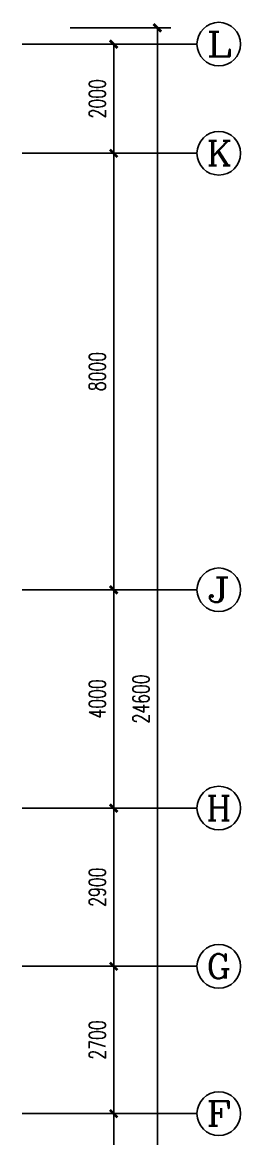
# Model space of a CAD drawing. Extents: x 190999 to 918899, y -200814 to 215286.
# Drawn here: x 285812 to 289812, y 3308 to 23767 of the extents above; entities that cross this region are included whole.
import ezdxf
from ezdxf.enums import TextEntityAlignment as Align

# ---------------------------------------------------------------- set-up
doc = ezdxf.new("R2010")
doc.units = 0
doc.header["$LTSCALE"] = 1000
doc.header["$MEASUREMENT"] = 0
doc.layers.get('Defpoints').update_dxf_attribs({"color": 1})
doc.layers.add('AXIS', color=3, linetype='Continuous')
doc.layers.add('AXIS_TEXT', color=7, linetype='Continuous')
doc.styles.add('_TCH_AXIS', font='COMPLEX', dxfattribs={"bigfont": 'GBCBIG'})
doc.styles.add('COMPLEX', font='COMPLEX')
doc.styles.add('DIM_FONT', font='SIMPLEX', dxfattribs={"width": 0.7, "bigfont": 'GBCBIG'})
doc.dimstyles.new('DIMN', dxfattribs={"dimtxt": 300, "dimasz": 100, "dimexe": 250, "dimexo": 300, "dimgap": 150, "dimtad": 1, "dimdec": 0, "dimzin": 0, "dimdsep": 46, "dimtxsty": 'DIM_FONT', "dimblk": 'ARCHTICK', "dimcen": 0.09, "dimclrt": 7, "dimazin": 2, "dimtfac": 1, "dimtdec": 0, "dimtix": 1, "dimtmove": 2, "dimatfit": 3, "dimfxl": 0, "dimtolj": 1, "dimtzin": 0, "dimarcsym": 0})

# ---------------------------------------------------------------- blocks, each defined once
blk = doc.blocks.new('_ArchTick')
at = {"const_width": 0.5}
blk.add_lwpolyline([(-0.7, -0.7), (0.7, 0.7)], dxfattribs=at)
blk = doc.blocks.new('*D897')
at = {"layer": 'AXIS', "color": 0, "lineweight": -2}
for p, q in [((286690, 23367), (287735, 23367)), ((287485, 21367), (287485, 23367)), ((286690, 21367), (287735, 21367))]:
    blk.add_line(p, q, dxfattribs=at)
at = {"layer": 'Defpoints', "color": 0}
for p in [(286390, 23367), (287485, 23367), (286390, 21367)]:
    blk.add_point(p, dxfattribs=at)
at = {"layer": 'AXIS', "color": 0, "lineweight": -2, "xscale": 100, "yscale": 100, "zscale": 100}
for p, rotation in [((287485, 23367), 90), ((287485, 21367), 270)]:
    blk.add_blockref('_ArchTick', p, dxfattribs=dict(at, rotation=rotation))
at = {"layer": 'AXIS', "color": 7, "insert": (287185, 22367), "char_height": 300, "attachment_point": 5, "rotation": 90, "style": 'DIM_FONT'}
blk.add_mtext('\\A1;2000', dxfattribs=at)
blk = doc.blocks.new('*D898')
at = {"layer": 'AXIS', "color": 0, "lineweight": -2}
for p, q in [((286690, 21367), (287735, 21367)), ((287485, 13367), (287485, 21367)), ((286690, 13367), (287735, 13367))]:
    blk.add_line(p, q, dxfattribs=at)
at = {"layer": 'Defpoints', "color": 0}
for p in [(286390, 21367), (287485, 21367), (286390, 13367)]:
    blk.add_point(p, dxfattribs=at)
at = {"layer": 'AXIS', "color": 0, "lineweight": -2, "xscale": 100, "yscale": 100, "zscale": 100}
for p, rotation in [((287485, 21367), 90), ((287485, 13367), 270)]:
    blk.add_blockref('_ArchTick', p, dxfattribs=dict(at, rotation=rotation))
at = {"layer": 'AXIS', "color": 7, "insert": (287185, 17367), "char_height": 300, "attachment_point": 5, "rotation": 90, "style": 'DIM_FONT'}
blk.add_mtext('\\A1;8000', dxfattribs=at)
blk = doc.blocks.new('*D899')
at = {"layer": 'AXIS', "color": 0, "lineweight": -2}
for p, q in [((286690, 13367), (287735, 13367)), ((287485, 9367), (287485, 13367)), ((286690, 9367), (287735, 9367))]:
    blk.add_line(p, q, dxfattribs=at)
at = {"layer": 'Defpoints', "color": 0}
for p in [(286390, 13367), (287485, 13367), (286390, 9367)]:
    blk.add_point(p, dxfattribs=at)
at = {"layer": 'AXIS', "color": 0, "lineweight": -2, "xscale": 100, "yscale": 100, "zscale": 100}
for p, rotation in [((287485, 13367), 90), ((287485, 9367), 270)]:
    blk.add_blockref('_ArchTick', p, dxfattribs=dict(at, rotation=rotation))
at = {"layer": 'AXIS', "color": 7, "insert": (287185, 11367), "char_height": 300, "attachment_point": 5, "rotation": 90, "style": 'DIM_FONT'}
blk.add_mtext('\\A1;4000', dxfattribs=at)
blk = doc.blocks.new('*D900')
at = {"layer": 'AXIS', "color": 0, "lineweight": -2}
for p, q in [((286690, 9367), (287735, 9367)), ((287485, 6467), (287485, 9367)), ((286690, 6467), (287735, 6467))]:
    blk.add_line(p, q, dxfattribs=at)
at = {"layer": 'Defpoints', "color": 0}
for p in [(286390, 9367), (287485, 9367), (286390, 6467)]:
    blk.add_point(p, dxfattribs=at)
at = {"layer": 'AXIS', "color": 0, "lineweight": -2, "xscale": 100, "yscale": 100, "zscale": 100}
for p, rotation in [((287485, 9367), 90), ((287485, 6467), 270)]:
    blk.add_blockref('_ArchTick', p, dxfattribs=dict(at, rotation=rotation))
at = {"layer": 'AXIS', "color": 7, "insert": (287185, 7917), "char_height": 300, "attachment_point": 5, "rotation": 90, "style": 'DIM_FONT'}
blk.add_mtext('\\A1;2900', dxfattribs=at)
blk = doc.blocks.new('*D901')
at = {"layer": 'AXIS', "color": 0, "lineweight": -2}
for p, q in [((286690, 6467), (287735, 6467)), ((287485, 3767), (287485, 6467)), ((286690, 3767), (287735, 3767))]:
    blk.add_line(p, q, dxfattribs=at)
at = {"layer": 'Defpoints', "color": 0}
for p in [(286390, 6467), (287485, 6467), (286390, 3767)]:
    blk.add_point(p, dxfattribs=at)
at = {"layer": 'AXIS', "color": 0, "lineweight": -2, "xscale": 100, "yscale": 100, "zscale": 100}
for p, rotation in [((287485, 6467), 90), ((287485, 3767), 270)]:
    blk.add_blockref('_ArchTick', p, dxfattribs=dict(at, rotation=rotation))
at = {"layer": 'AXIS', "color": 7, "insert": (287185, 5117), "char_height": 300, "attachment_point": 5, "rotation": 90, "style": 'DIM_FONT'}
blk.add_mtext('\\A1;2700', dxfattribs=at)
blk = doc.blocks.new('*D902')
at = {"layer": 'AXIS', "color": 0, "lineweight": -2}
for p, q in [((286690, 3767), (287735, 3767)), ((287485, 1367), (287485, 3767)), ((286690, 1367), (287735, 1367))]:
    blk.add_line(p, q, dxfattribs=at)
at = {"layer": 'Defpoints', "color": 0}
for p in [(286390, 3767), (287485, 3767), (286390, 1367)]:
    blk.add_point(p, dxfattribs=at)
at = {"layer": 'AXIS', "color": 0, "lineweight": -2, "xscale": 100, "yscale": 100, "zscale": 100}
for p, rotation in [((287485, 3767), 90), ((287485, 1367), 270)]:
    blk.add_blockref('_ArchTick', p, dxfattribs=dict(at, rotation=rotation))
at = {"layer": 'AXIS', "color": 7, "insert": (287185, 2567), "char_height": 300, "attachment_point": 5, "rotation": 90, "style": 'DIM_FONT'}
blk.add_mtext('\\A1;2400', dxfattribs=at)
blk = doc.blocks.new('*D906')
at = {"layer": 'AXIS', "color": 0, "lineweight": -2}
for p, q in [((286690, 23667), (288535, 23667)), ((288285, -933), (288285, 23667)), ((286690, -933), (288535, -933))]:
    blk.add_line(p, q, dxfattribs=at)
at = {"layer": 'Defpoints', "color": 0}
for p in [(286390, 23667), (288285, 23667), (286390, -933)]:
    blk.add_point(p, dxfattribs=at)
at = {"layer": 'AXIS', "color": 0, "lineweight": -2, "xscale": 100, "yscale": 100, "zscale": 100}
for p, rotation in [((288285, 23667), 90), ((288285, -933), 270)]:
    blk.add_blockref('_ArchTick', p, dxfattribs=dict(at, rotation=rotation))
at = {"layer": 'AXIS', "color": 7, "insert": (287985, 11367), "char_height": 300, "attachment_point": 5, "rotation": 90, "style": 'DIM_FONT'}
blk.add_mtext('\\A1;24600', dxfattribs=at)
blk = doc.blocks.new('_AXISO')
blk.add_circle((0, 0), 0.5)
at = {"layer": 'AXIS_TEXT', "style": 'COMPLEX', "width": 1.041667}
blk.add_attdef('A', text='', height=0.56, dxfattribs=at).set_placement((-0.25, -0.28), (0.25, -0.28), align=Align.FIT)

msp = doc.modelspace()

# ---------------------------------------------------------------- linework, layer by layer
at = {"layer": 'AXIS'}
for p, q in [((285811.6, 23367.4), (289011.6, 23367.4)), ((285811.6, 21367.4), (289011.6, 21367.4)), ((285811.6, 13367.4), (289011.6, 13367.4)), ((285811.6, 9367.4), (289011.6, 9367.4)), ((285811.6, 6467.4), (289011.6, 6467.4)), ((285811.6, 3767.4), (289011.6, 3767.4))]:
    msp.add_line(p, q, dxfattribs=at)

# ---------------------------------------------------------------- block references
ref = msp.add_blockref('_AXISO', (289411.6, 23367.4), dxfattribs=dict(at, xscale=800, yscale=800, zscale=800))
ref.add_attrib('A', 'L', dxfattribs={"layer": 'AXIS_TEXT', "height": 452.5, "style": '_TCH_AXIS', "width": 1.4}).set_placement((289185.4, 23141.1), (289637.9, 23141.1), align=Align.FIT)
ref = msp.add_blockref('_AXISO', (289411.6, 21367.4), dxfattribs=dict(at, xscale=800, yscale=800, zscale=800))
ref.add_attrib('A', 'K', dxfattribs={"layer": 'AXIS_TEXT', "height": 452.5, "style": '_TCH_AXIS', "width": 1.105263}).set_placement((289185.4, 21141.1), (289637.9, 21141.1), align=Align.FIT)
ref = msp.add_blockref('_AXISO', (289411.6, 13367.4), dxfattribs=dict(at, xscale=800, yscale=800, zscale=800))
ref.add_attrib('A', 'J', dxfattribs={"layer": 'AXIS_TEXT', "height": 452.5, "style": '_TCH_AXIS', "width": 1.909091}).set_placement((289185.4, 13141.1), (289637.9, 13141.1), align=Align.FIT)
ref = msp.add_blockref('_AXISO', (289411.6, 9367.4), dxfattribs=dict(at, xscale=800, yscale=800, zscale=800))
ref.add_attrib('A', 'H', dxfattribs={"layer": 'AXIS_TEXT', "height": 452.5, "style": '_TCH_AXIS', "width": 1.05}).set_placement((289185.4, 9141.1), (289637.9, 9141.1), align=Align.FIT)
ref = msp.add_blockref('_AXISO', (289411.6, 6467.4), dxfattribs=dict(at, xscale=800, yscale=800, zscale=800))
ref.add_attrib('A', 'G', dxfattribs={"layer": 'AXIS_TEXT', "height": 452.5, "style": '_TCH_AXIS', "width": 1.166667}).set_placement((289185.4, 6241.1), (289637.9, 6241.1), align=Align.FIT)
ref = msp.add_blockref('_AXISO', (289411.6, 3767.4), dxfattribs=dict(at, xscale=800, yscale=800, zscale=800))
ref.add_attrib('A', 'F', dxfattribs={"layer": 'AXIS_TEXT', "height": 452.5, "style": '_TCH_AXIS', "width": 1.3125}).set_placement((289185.4, 3541.1), (289637.9, 3541.1), align=Align.FIT)

# ---------------------------------------------------------------- dimensions: what is measured, and where the dimension line sits
for p1, p2, distance, picture, middle in [((286390.1, -932.6), (286390.1, 23667.4), -1894.4, '*D906', (287984.6, 11367.4)), ((286390.1, 21367.4), (286390.1, 23367.4), -1094.4, '*D897', (287184.6, 22367.4)), ((286390.1, 13367.4), (286390.1, 21367.4), -1094.4, '*D898', (287184.6, 17367.4)), ((286390.1, 9367.4), (286390.1, 13367.4), -1094.4, '*D899', (287184.6, 11367.4)), ((286390.1, 6467.4), (286390.1, 9367.4), -1094.4, '*D900', (287184.6, 7917.4)), ((286390.1, 3767.4), (286390.1, 6467.4), -1094.4, '*D901', (287184.6, 5117.4)), ((286390.1, 1367.4), (286390.1, 3767.4), -1094.4, '*D902', (287184.6, 2567.4))]:
    dim = msp.add_aligned_dim(p1=p1, p2=p2, distance=distance, dimstyle='DIMN', dxfattribs=at)
    dim.commit()
    dim.dimension.update_dxf_attribs({"geometry": picture, "text_midpoint": middle})

doc.saveas('drawing.dxf')
